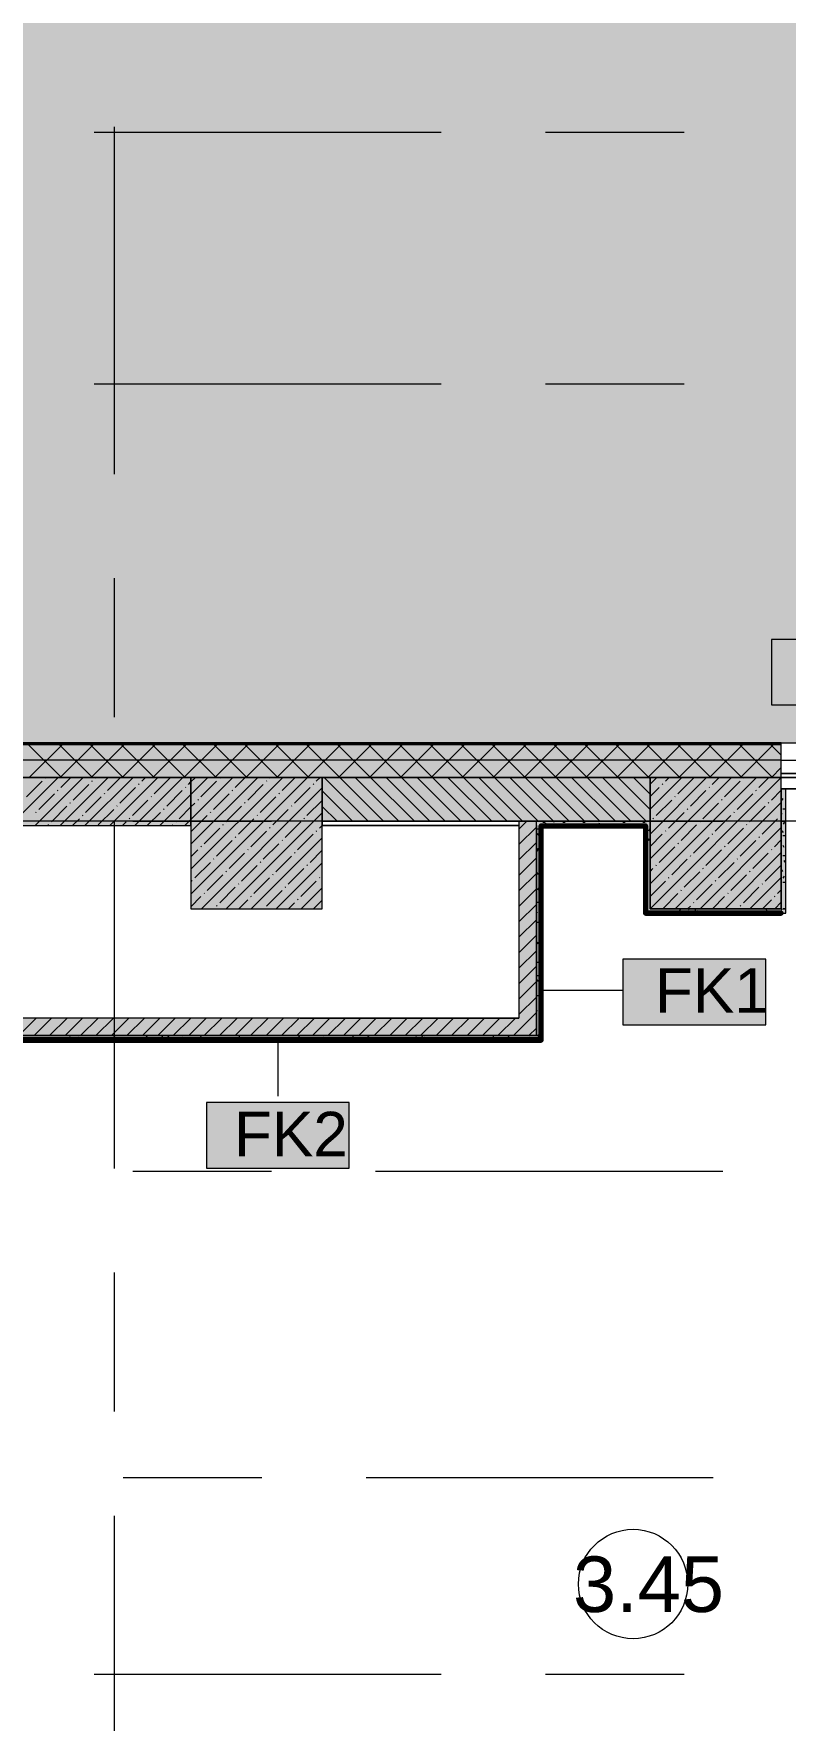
# Model space of a CAD drawing. Header units: millimetres. Extents: x -3817 to 677485, y -22715 to 103890.
# Drawn here: x 555509 to 558946, y 12767 to 20478 of the extents above; entities that cross this region are included whole.
import ezdxf

# ---------------------------------------------------------------- set-up
doc = ezdxf.new("R2010")
doc.units = ezdxf.units.MM
doc.layers.add('PDF _Геометрия', color=7, linetype='Continuous', true_color=0x1d1d1d)
doc.layers.add('PDF _Сплошная заливка', color=7, linetype='Continuous', true_color=0xffffff)
doc.layers.add('PDF _Текст', color=7, linetype='Continuous')
doc.styles.add('PDF GOST-Common', font='arial.ttf')

msp = doc.modelspace()

# ---------------------------------------------------------------- hatches: boundary and pattern name
at = {"layer": 'PDF _Сплошная заливка', "true_color": 0xd4d4d4, "transparency": 33554559}
msp.add_hatch(color=254, dxfattribs=at).paths.add_polyline_path([(551323.7, 16651.8), (551900.1, 16651.8), (551900.1, 17234.9), (590928.1, 17234.9), (590928.1, 25765.2), (586096.2, 25765.2), (586096.2, 29274.9), (549759, 29274.9), (549759, 16651.8), (550593, 16651.8)])
at = {"layer": 'PDF _Сплошная заливка', "transparency": 33554559}
h = msp.add_hatch(color=256, dxfattribs=at)
h.paths.add_polyline_path([(585778.1, 17076.9), (587578.1, 17076.9), (587578.1, 17226.9), (585778.1, 17226.9)], flags=0)
h.paths.add_polyline_path([(584278.1, 17076.9), (584278.1, 17226.9), (582195.1, 17226.9), (582195.1, 17076.9), (584206.9, 17076.9)], flags=0)
h.paths.add_polyline_path([(585178.1, 17076.9), (585408.1, 17076.9), (585408.1, 17226.9), (585178.1, 17226.9)], flags=0)
h.paths.add_polyline_path([(588858.1, 17076.9), (588858.1, 17226.9), (588478.1, 17226.9), (588478.1, 17076.9), (588591.4, 17076.9)], flags=0)
h.paths.add_polyline_path([(591155.8, 17076.9), (591155.8, 17226.9), (588878.1, 17226.9), (588878.1, 17076.9), (590783.6, 17076.9)], flags=0)
h.paths.add_polyline_path([(581284, 17076.9), (581395.1, 17076.9), (581395.1, 17226.9), (577788.4, 17226.9), (577788.4, 17076.9), (579822.5, 17076.9)], flags=0)
h.paths.add_polyline_path([(576588.4, 17076.9), (576588.4, 17226.9), (571968.1, 17226.9), (571968.1, 17076.9), (574678.1, 17076.9)], flags=0)
h.paths.add_polyline_path([(571053.6, 17076.9), (571168.1, 17076.9), (571168.1, 17226.9), (565028.1, 17226.9), (565028.1, 17076.9), (569592.2, 17076.9)], flags=0)
h.paths.add_polyline_path([(557900.3, 17076.9), (558928.1, 17076.9), (558928.1, 17226.9), (552208.1, 17226.9), (552208.1, 17169.9), (552058.1, 17169.9), (552058.1, 17076.9), (556828.1, 17076.9)], flags=0)
h.paths.add_polyline_path([(560092.6, 17076.9), (560428.1, 17076.9), (560428.1, 17226.9), (559828.1, 17226.9), (559828.1, 17076.9)], flags=0)
h.paths.add_polyline_path([(561328.1, 17076.9), (561928.1, 17076.9), (561928.1, 17226.9), (561328.1, 17226.9)], flags=0)
for points in [[(552785.2, 16856.9), (556228.1, 16856.9), (556228.1, 17076.9), (552558.1, 17076.9), (552558.1, 16856.9), (552578.1, 16856.9)], [(556828.1, 16476.9), (556828.1, 17076.9), (556228.1, 17076.9), (556228.1, 16476.9), (556438.9, 16476.9)], [(558328.1, 16476.9), (558928.1, 16477.7), (558928.1, 17076.9), (558328.1, 17076.9), (558328.1, 16477.7)], [(557728.1, 15976.9), (557808.1, 15976.9), (557808.1, 16876.9), (557728.1, 16876.9), (557728.1, 16477.7)], [(557808.1, 15896.9), (557828.1, 15896.9), (557828.1, 16856.9), (557808.1, 16856.9), (557808.1, 15976.9)], [(558308.1, 16456.9), (558328.1, 16456.9), (558328.1, 16856.9), (558308.1, 16855.9), (558308.1, 16477.7)], [(558928.1, 16476.9), (558948.1, 16477.7), (558948.1, 16876.9), (558928.1, 16876.9), (558928.1, 16477.7)], [(556438.9, 15896.9), (557808.1, 15896.9), (557808.1, 15976.9), (555198.1, 15976.9), (555198.1, 15896.9)], [(557828.1, 15876.9), (557828.1, 15896.9), (555198.1, 15896.9), (555198.1, 15876.9), (556438.9, 15876.9)]]:
    msp.add_hatch(color=256, dxfattribs=at).paths.add_polyline_path(points)
h = msp.add_hatch(color=256, dxfattribs=at)
h.paths.add_polyline_path([(565207.7, 16876.9), (565878.1, 16876.9), (565878.1, 17076.9), (565028.1, 17076.9), (565028.1, 16876.9), (565129.4, 16876.9)], flags=0)
h.paths.add_polyline_path([(557728.1, 16876.9), (558328.1, 16876.9), (558328.1, 17076.9), (556828.1, 17076.9), (556828.1, 16876.9)], flags=0)
h.paths.add_polyline_path([(559828.1, 16876.9), (560428.1, 16876.9), (560428.1, 17076.9), (559828.1, 17076.9)], flags=0)
h.paths.add_polyline_path([(561554, 16876.9), (561928.1, 16876.9), (561928.1, 17076.9), (561328.1, 17076.9), (561328.1, 16876.9)], flags=0)

# ---------------------------------------------------------------- linework, layer by layer
at = {"layer": 'PDF _Геометрия', "color": 8, "lineweight": 9, "true_color": 0x808080}
msp.add_lwpolyline([(590928.1, 17234.9), (590928.1, 25765.2), (586096.2, 25765.2), (586096.2, 29274.9), (549759, 29274.9), (549759, 16651.8), (551900.1, 16651.8), (551900.1, 17234.9)], close=True, dxfattribs=at)
at = {"layer": 'PDF _Геометрия', "color": 253, "lineweight": 9, "true_color": 0xaaaaaa}
for points in [[(555878.1, 18464.5), (555878.1, 20052)], [(555785.3, 20026.9), (557372.8, 20026.9)], [(557849, 20026.9), (558484, 20026.9)], [(555785.3, 18876.9), (557372.8, 18876.9)], [(557849, 18876.9), (558484, 18876.9)], [(555878.1, 17353.3), (555878.1, 17988.3)], [(559828.1, 17094.9), (558928.1, 17094.9)], [(558928.1, 17024.9), (558998.1, 17024.9)], [(555878.1, 15289.5), (555878.1, 16877)], [(555961.5, 16876.9), (556596.5, 16876.9)], [(557072.8, 16876.9), (558660.3, 16876.9)], [(555961.5, 15276.9), (556596.5, 15276.9)], [(557072.8, 15276.9), (558660.3, 15276.9)], [(555878.1, 14178.3), (555878.1, 14813.3)], [(555917.6, 13876.9), (556552.6, 13876.9)], [(557028.9, 13876.9), (558616.4, 13876.9)], [(555878.1, 12114.5), (555878.1, 13702)], [(555785.3, 12976.9), (557372.8, 12976.9)], [(557849, 12976.9), (558484, 12976.9)]]:
    msp.add_lwpolyline(points, dxfattribs=at)
at = {"layer": 'PDF _Геометрия', "color": 7, "lineweight": 9}
for points in [[(559535.9, 17708.5), (558882.8, 17708.5), (558882.8, 17408.5), (559535.9, 17408.5)], [(556828.1, 16476.9), (556828.1, 17076.9), (556228.1, 17076.9), (556228.1, 16476.9)], [(558328.1, 17076.9), (556828.1, 17076.9)], [(558928.1, 16476.9), (558928.1, 17076.9), (558328.1, 17076.9), (558328.1, 16876.9), (558328.1, 16476.9)], [(557808.1, 15976.9), (557808.1, 16856.9)], [(558856.5, 16246.8), (558203.3, 16246.8), (558203.3, 15946.8), (558856.5, 15946.8)], [(556951.7, 15590.4), (556298.5, 15590.4), (556298.5, 15290.4), (556951.7, 15290.4)]]:
    msp.add_lwpolyline(points, close=True, dxfattribs=at)
at = {"layer": 'PDF _Геометрия', "color": 9, "lineweight": 9, "true_color": 0xc0c0c0}
for points in [[(558308.1, 16855.9), (558308.1, 16456.9), (558328.1, 16456.9), (558948.1, 16456.9), (558948.1, 16476.9), (558948.1, 16876.9), (558928.1, 16876.9), (558928.1, 16476.9), (558328.1, 16476.9), (558328.1, 16856.9), (558328.1, 16876.9), (557808.1, 16876.9), (558328.1, 16876.9), (558328.1, 17076.9), (558928.1, 17076.9), (558928.1, 17234.9), (552208.1, 17234.9)], [(559828.1, 17234.9), (559828.1, 17076.9), (558928.1, 17076.9), (558928.1, 17234.9)], [(558928.1, 17076.9), (559828.1, 17076.9)], [(555178.1, 16836.9), (555178.1, 15876.9), (555198.1, 15876.9), (557828.1, 15876.9), (557828.1, 15896.9)], [(556828.1, 16876.9), (556828.1, 16856.9)], [(556728.1, 15976.9), (557728.1, 15976.9)]]:
    msp.add_lwpolyline(points, dxfattribs=at)
at = {"layer": 'PDF _Геометрия', "color": 7, "lineweight": 9}
for points in [[(558928.1, 17229.9), (552208.1, 17229.9), (552208.1, 17226.9), (552208.1, 17229.9), (552208.1, 17234.9), (552208.1, 17229.9)], [(558928.1, 17226.9), (552208.1, 17226.9)], [(558928.1, 17155.9), (551979.1, 17155.9), (551979.1, 14996.9)], [(561728.7, 16876.9), (548915.3, 16876.9), (548795.3, 16876.9)], [(557808.1, 16856.9), (557808.1, 16876.9), (557728.1, 16876.9)], [(557828.1, 16856.9), (558308.1, 16856.9)], [(557828.1, 15896.9), (557828.1, 16855.9)], [(557828.6, 16104.9), (558203.3, 16104.9)], [(556625.1, 15876.4), (556625.1, 15620.5)]]:
    msp.add_lwpolyline(points, dxfattribs=at)
at = {"layer": 'PDF _Геометрия', "lineweight": 9}
for points in [[(555635.7, 17076.9), (555485.7, 17226.9)], [(555488.7, 17076.9), (555638.7, 17226.9)], [(555777.2, 17076.9), (555627.2, 17226.9)], [(555630.1, 17076.9), (555780.1, 17226.9)], [(555918.6, 17076.9), (555768.6, 17226.9)], [(555771.6, 17076.9), (555921.6, 17226.9)], [(556060, 17076.9), (555910, 17226.9)], [(555913, 17076.9), (556063, 17226.9)], [(556201.4, 17076.9), (556051.4, 17226.9)], [(556054.4, 17076.9), (556204.4, 17226.9)], [(556342.8, 17076.9), (556192.8, 17226.9)], [(556195.8, 17076.9), (556345.8, 17226.9)], [(556484.3, 17076.9), (556334.3, 17226.9)], [(556337.2, 17076.9), (556487.3, 17226.9)], [(556625.7, 17076.9), (556475.7, 17226.9)], [(556478.7, 17076.9), (556628.7, 17226.9)], [(556767.1, 17076.9), (556617.1, 17226.9)], [(556620.1, 17076.9), (556770.1, 17226.9)], [(557108.5, 16876.9), (556908.5, 17076.9), (556758.5, 17226.9)], [(556761.5, 17076.9), (556911.5, 17226.9)], [(557249.9, 16876.9), (557049.9, 17076.9), (556899.9, 17226.9)], [(556902.9, 17076.9), (557052.9, 17226.9)], [(557391.4, 16876.9), (557191.4, 17076.9), (557041.4, 17226.9)], [(557044.4, 17076.9), (557194.4, 17226.9)], [(557532.8, 16876.9), (557332.8, 17076.9), (557182.8, 17226.9)], [(557185.8, 17076.9), (557335.8, 17226.9)], [(557674.2, 16876.9), (557474.2, 17076.9), (557324.2, 17226.9)], [(557327.2, 17076.9), (557477.2, 17226.9)], [(557815.6, 16876.9), (557615.6, 17076.9), (557465.6, 17226.9)], [(557468.6, 17076.9), (557618.6, 17226.9)], [(557957.1, 16876.9), (557757.1, 17076.9), (557607.1, 17226.9)], [(557610, 17076.9), (557760, 17226.9)], [(558098.5, 16876.9), (557898.5, 17076.9), (557748.5, 17226.9)], [(557751.5, 17076.9), (557901.5, 17226.9)], [(558239.9, 16876.9), (558039.9, 17076.9), (557889.9, 17226.9)], [(557892.9, 17076.9), (558042.9, 17226.9)], [(558328.1, 16930.1), (558181.3, 17076.9), (558031.3, 17226.9)], [(558034.3, 17076.9), (558184.3, 17226.9)], [(558328.1, 17071.5), (558322.7, 17076.9), (558172.7, 17226.9)], [(558175.7, 17076.9), (558325.7, 17226.9)], [(558464.2, 17076.9), (558314.2, 17226.9)], [(558317.1, 17076.9), (558467.1, 17226.9)], [(558605.6, 17076.9), (558455.6, 17226.9)], [(558458.6, 17076.9), (558608.6, 17226.9)], [(558747, 17076.9), (558597, 17226.9)], [(558600, 17076.9), (558750, 17226.9)], [(558888.4, 17076.9), (558738.4, 17226.9)], [(558741.4, 17076.9), (558891.4, 17226.9)], [(558928.1, 17178.6), (558879.8, 17226.9)], [(558882.8, 17076.9), (558928.1, 17122.1)], [(555401, 16856.9), (555621, 17076.9)], [(555475.5, 16988.4), (555546.8, 17059.7)], [(555515.1, 16856.9), (555735.1, 17076.9)], [(555561.1, 17073.9), (555563.5, 17076.3)], [(555629.1, 16856.9), (555849.1, 17076.9)], [(555632.4, 17031.2), (555678.1, 17076.9)], [(555689.4, 16974.1), (555760.7, 17045.4)], [(555743.2, 16856.9), (555963.2, 17076.9)], [(555774.9, 17059.7), (555777.3, 17062)], [(555789.2, 17073.9), (555792.1, 17076.9)], [(555846.2, 17016.9), (555906.2, 17076.9)], [(555857.2, 16856.9), (556077.2, 17076.9)], [(555971.3, 16856.9), (556191.3, 17076.9)], [(555988.8, 17045.4), (555991.1, 17047.8)], [(556003, 17059.7), (556020.2, 17076.9)], [(556060, 17002.6), (556131.3, 17073.9)], [(556085.3, 16856.9), (556228.1, 16999.6), (556305.3, 17076.9)], [(556199.4, 16856.9), (556228.1, 16885.6), (556419.4, 17076.9)], [(556216.9, 17045.4), (556228.1, 17056.7), (556248.3, 17076.9)], [(556228.1, 16771.5), (556533.4, 17076.9)], [(556228.1, 16657.5), (556647.5, 17076.9)], [(556228.1, 16543.4), (556761.5, 17076.9)], [(556273.9, 16988.4), (556345.2, 17059.7)], [(556359.4, 17073.9), (556361.8, 17076.3)], [(556430.7, 17031.2), (556476.4, 17076.9)], [(556487.7, 16974.1), (556559, 17045.4)], [(556573.3, 17059.7), (556575.6, 17062)], [(556587.5, 17073.9), (556590.5, 17076.9)], [(556644.5, 17016.9), (556704.5, 17076.9)], [(556787.1, 17045.4), (556789.5, 17047.8)], [(556801.4, 17059.7), (556818.6, 17076.9)], [(557037.8, 16876.9), (556837.8, 17076.9)], [(557179.2, 16876.9), (556979.2, 17076.9)], [(557320.7, 16876.9), (557120.7, 17076.9)], [(557462.1, 16876.9), (557262.1, 17076.9)], [(557603.5, 16876.9), (557403.5, 17076.9)], [(557744.9, 16876.9), (557544.9, 17076.9)], [(557886.3, 16876.9), (557686.3, 17076.9)], [(558027.8, 16876.9), (557827.8, 17076.9)], [(558169.2, 16876.9), (557969.2, 17076.9)], [(558310.6, 16876.9), (558110.6, 17076.9)], [(558328.1, 17000.8), (558252, 17076.9)], [(558328.1, 17046.7), (558358.2, 17076.9)], [(558328.1, 16932.7), (558472.3, 17076.9)], [(558328.1, 16818.7), (558586.3, 17076.9)], [(558328.1, 16704.6), (558700.4, 17076.9)], [(558328.1, 16590.6), (558814.4, 17076.9)], [(558328.5, 16476.9), (558928.1, 17076.5)], [(558383.8, 17045.4), (558386.2, 17047.8)], [(558398.1, 17059.7), (558415.2, 17076.9)], [(558455.1, 17002.6), (558526.4, 17073.9)], [(558611.9, 17045.4), (558643.3, 17076.9)], [(558668.9, 16988.4), (558740.2, 17059.7)], [(558754.5, 17073.9), (558756.8, 17076.3)], [(558825.7, 17031.2), (558871.4, 17076.9)], [(555532.6, 16931.4), (555603.8, 17002.6)], [(555618.1, 17016.9), (555620.5, 17019.3)], [(555746.4, 16917.1), (555817.7, 16988.4)], [(555831.9, 17002.6), (555834.3, 17005)], [(555903.2, 16959.9), (555974.5, 17031.2)], [(555960.3, 16902.8), (556031.5, 16974.1)], [(556045.8, 16988.4), (556048.2, 16990.8)], [(556117.1, 16945.6), (556188.4, 17016.9)], [(556202.6, 17031.2), (556205, 17033.5)], [(556259.6, 16974.1), (556262, 16976.5)], [(556275.6, 16476.9), (556828.1, 17029.4)], [(556330.9, 16931.4), (556402.2, 17002.6)], [(556416.5, 17016.9), (556418.8, 17019.3)], [(556544.8, 16917.1), (556616, 16988.4)], [(556630.3, 17002.6), (556632.7, 17005)], [(556701.6, 16959.9), (556772.9, 17031.2)], [(556758.6, 16902.8), (556828.1, 16972.4)], [(556967.1, 16876.9), (556828.1, 17015.8)], [(558328.1, 16989.7), (558369.5, 17031.2)], [(558355.3, 16902.8), (558426.6, 16974.1)], [(558440.8, 16988.4), (558443.2, 16990.8)], [(558512.1, 16945.6), (558583.4, 17016.9)], [(558597.6, 17031.2), (558600, 17033.5)], [(558654.7, 16974.1), (558657, 16976.5)], [(558725.9, 16931.4), (558797.2, 17002.6)], [(558811.5, 17016.9), (558813.9, 17019.3)], [(558882.8, 16974.1), (558928.1, 17019.5)], [(555518.3, 16917.1), (555520.7, 16919.5)], [(555589.6, 16874.3), (555660.9, 16945.6)], [(555675.1, 16959.9), (555677.5, 16962.2)], [(555686.2, 16856.9), (555717.9, 16888.6)], [(555732.2, 16902.8), (555734.5, 16905.2)], [(555803.4, 16860.1), (555874.7, 16931.4)], [(555889, 16945.6), (555891.3, 16948)], [(555946, 16888.6), (555948.4, 16891)], [(556028.3, 16856.9), (556088.6, 16917.1)], [(556102.8, 16931.4), (556105.2, 16933.7)], [(556174.1, 16888.6), (556228.1, 16942.6), (556245.4, 16959.9)], [(556231.1, 16831.6), (556302.4, 16902.8)], [(556316.7, 16917.1), (556319, 16919.5)], [(556387.9, 16874.3), (556459.2, 16945.6)], [(556389.6, 16476.9), (556828.1, 16915.3)], [(556445, 16817.3), (556516.2, 16888.6)], [(556473.5, 16959.9), (556475.8, 16962.2)], [(556530.5, 16902.8), (556532.9, 16905.2)], [(556601.8, 16860.1), (556673.1, 16931.4)], [(556687.3, 16945.6), (556689.7, 16948)], [(556744.3, 16888.6), (556746.7, 16891)], [(556896.4, 16876.9), (556828.1, 16945.1)], [(558341, 16888.6), (558343.4, 16891)], [(558412.3, 16845.8), (558483.6, 16917.1)], [(558442.5, 16476.9), (558928.1, 16962.5)], [(558497.8, 16931.4), (558500.2, 16933.7)], [(558569.1, 16888.6), (558640.4, 16959.9)], [(558626.2, 16831.6), (558697.4, 16902.8)], [(558711.7, 16917.1), (558714.1, 16919.5)], [(558783, 16874.3), (558854.3, 16945.6)], [(558840, 16817.3), (558911.3, 16888.6)], [(558868.5, 16959.9), (558870.9, 16962.2)], [(558925.5, 16902.8), (558927.9, 16905.2)], [(555575.3, 16860.1), (555577.7, 16862.4)], [(555914.3, 16856.9), (555931.7, 16874.3)], [(556142.4, 16856.9), (556145.6, 16860.1)], [(556159.8, 16874.3), (556162.2, 16876.7)], [(556288.1, 16774.5), (556359.4, 16845.8)], [(556373.7, 16860.1), (556376.1, 16862.4)], [(556502, 16760.3), (556573.3, 16831.6)], [(556587.5, 16845.8), (556589.9, 16848.2)], [(556658.8, 16803.1), (556730.1, 16874.3)], [(556715.8, 16746), (556787.1, 16817.3)], [(556801.4, 16831.6), (556803.7, 16833.9)], [(556815.6, 16845.8), (556828.1, 16858.3)], [(557728.1, 16841.4), (557763.6, 16876.9)], [(557728.1, 16770.7), (557808.1, 16850.7)], [(558328.1, 16761.6), (558383.8, 16817.3)], [(558398.1, 16831.6), (558400.4, 16833.9)], [(558469.3, 16788.8), (558540.6, 16860.1)], [(558554.9, 16874.3), (558557.2, 16876.7)], [(558556.6, 16476.9), (558928.1, 16848.4)], [(558611.9, 16817.3), (558614.3, 16819.7)], [(558683.2, 16774.5), (558754.5, 16845.8)], [(558768.7, 16860.1), (558771.1, 16862.4)], [(556228.1, 16714.5), (556259.6, 16746)], [(556273.9, 16760.3), (556276.3, 16762.7)], [(556345.2, 16717.5), (556416.5, 16788.8)], [(556430.7, 16803.1), (556433.1, 16805.4)], [(556487.7, 16746), (556490.1, 16748.4)], [(556503.7, 16476.9), (556828.1, 16801.3)], [(556559, 16703.3), (556630.3, 16774.5)], [(556644.5, 16788.8), (556646.9, 16791.2)], [(556701.6, 16731.8), (556703.9, 16734.1)], [(556772.9, 16689), (556828.1, 16744.3)], [(557728.1, 16700), (557808.1, 16780)], [(558369.5, 16689), (558440.8, 16760.3)], [(558455.1, 16774.5), (558457.5, 16776.9)], [(558526.4, 16731.8), (558597.6, 16803.1)], [(558583.4, 16674.7), (558654.7, 16746)], [(558668.9, 16760.3), (558671.3, 16762.7)], [(558670.6, 16476.9), (558928.1, 16734.4)], [(558740.2, 16717.5), (558811.5, 16788.8)], [(558825.7, 16803.1), (558828.1, 16805.4)], [(558882.8, 16746), (558885.1, 16748.4)], [(558897, 16760.3), (558928.1, 16791.4)], [(556245.4, 16617.7), (556316.7, 16689)], [(556330.9, 16703.3), (556333.3, 16705.6)], [(556402.2, 16660.5), (556473.5, 16731.8)], [(556459.2, 16603.5), (556530.5, 16674.7)], [(556544.8, 16689), (556547.1, 16691.4)], [(556616, 16646.2), (556687.3, 16717.5)], [(556617.7, 16476.9), (556828.1, 16687.2)], [(556673.1, 16589.2), (556744.3, 16660.5)], [(556758.6, 16674.7), (556761, 16677.1)], [(557728.1, 16629.2), (557808.1, 16709.2)], [(558328.1, 16647.6), (558341, 16660.5)], [(558355.3, 16674.7), (558357.7, 16677.1)], [(558426.6, 16632), (558497.8, 16703.3)], [(558512.1, 16717.5), (558514.5, 16719.9)], [(558569.1, 16660.5), (558571.5, 16662.9)], [(558640.4, 16617.7), (558711.7, 16689)], [(558725.9, 16703.3), (558728.3, 16705.6)], [(558797.2, 16660.5), (558868.5, 16731.8)], [(558854.3, 16603.5), (558925.5, 16674.7)], [(556231.1, 16603.5), (556233.5, 16605.8)], [(556302.4, 16560.7), (556373.7, 16632)], [(556387.9, 16646.2), (556390.3, 16648.6)], [(556445, 16589.2), (556447.3, 16591.6)], [(556516.2, 16546.4), (556587.5, 16617.7)], [(556601.8, 16632), (556604.2, 16634.4)], [(556730.1, 16532.2), (556801.4, 16603.5)], [(556815.6, 16617.7), (556818, 16620.1)], [(557728.1, 16558.5), (557808.1, 16638.5)], [(558328.1, 16533.5), (558398.1, 16603.5)], [(558412.3, 16617.7), (558414.7, 16620.1)], [(558483.6, 16575), (558554.9, 16646.2)], [(558540.6, 16517.9), (558611.9, 16589.2)], [(558626.2, 16603.5), (558628.5, 16605.8)], [(558697.4, 16560.7), (558768.7, 16632)], [(558783, 16646.2), (558785.3, 16648.6)], [(558784.7, 16476.9), (558928.1, 16620.3)], [(558840, 16589.2), (558842.4, 16591.6)], [(556228.1, 16486.4), (556273.9, 16532.2)], [(556288.1, 16546.4), (556290.5, 16548.8)], [(556359.4, 16503.7), (556430.7, 16575)], [(556446.7, 16476.9), (556487.7, 16517.9)], [(556502, 16532.2), (556504.4, 16534.6)], [(556573.3, 16489.4), (556644.5, 16560.7)], [(556658.8, 16575), (556661.2, 16577.3)], [(556674.8, 16476.9), (556701.6, 16503.7)], [(556715.8, 16517.9), (556718.2, 16520.3)], [(556731.8, 16476.9), (556828.1, 16573.2)], [(556788.8, 16476.9), (556828.1, 16516.2)], [(557728.1, 16487.8), (557808.1, 16567.8)], [(558385.5, 16476.9), (558455.1, 16546.4)], [(558469.3, 16560.7), (558471.7, 16563.1)], [(558526.4, 16503.7), (558528.7, 16506)], [(558613.6, 16476.9), (558668.9, 16532.2)], [(558683.2, 16546.4), (558685.6, 16548.8)], [(558754.5, 16503.7), (558825.7, 16575)], [(558841.7, 16476.9), (558882.8, 16517.9)], [(558897, 16532.2), (558899.4, 16534.6)], [(558898.7, 16476.9), (558928.1, 16506.3)], [(558911.3, 16546.4), (558928.1, 16563.3)], [(556345.2, 16489.4), (556347.5, 16491.8)], [(556560.7, 16476.9), (556561.4, 16477.5)], [(557728.1, 16417.1), (557808.1, 16497.1)], [(557728.1, 16346.4), (557808.1, 16426.4)], [(558499.5, 16476.9), (558512.1, 16489.4)], [(558740.2, 16489.4), (558742.6, 16491.8)], [(557728.1, 16275.7), (557808.1, 16355.7)], [(557728.1, 16205), (557808.1, 16285)], [(557728.1, 16134.3), (557808.1, 16214.3)], [(557728.1, 16063.6), (557808.1, 16143.6)], [(557728.1, 15992.8), (557808.1, 16072.8)], [(555440.1, 15896.9), (555520.1, 15976.9)], [(555510.8, 15896.9), (555590.8, 15976.9)], [(555581.5, 15896.9), (555661.5, 15976.9)], [(555652.2, 15896.9), (555732.2, 15976.9)], [(555722.9, 15896.9), (555802.9, 15976.9)], [(555793.6, 15896.9), (555873.6, 15976.9)], [(555864.4, 15896.9), (555944.4, 15976.9)], [(555935.1, 15896.9), (556015.1, 15976.9)], [(556005.8, 15896.9), (556085.8, 15976.9)], [(556076.5, 15896.9), (556156.5, 15976.9)], [(556147.2, 15896.9), (556227.2, 15976.9)], [(556217.9, 15896.9), (556297.9, 15976.9)], [(556288.6, 15896.9), (556368.6, 15976.9)], [(556359.3, 15896.9), (556439.3, 15976.9)], [(556430, 15896.9), (556510, 15976.9)], [(556500.8, 15896.9), (556580.8, 15976.9)], [(556571.5, 15896.9), (556651.5, 15976.9)], [(556642.2, 15896.9), (556722.2, 15976.9)], [(556712.9, 15896.9), (556792.9, 15976.9)], [(556783.6, 15896.9), (556863.6, 15976.9)], [(556854.3, 15896.9), (556934.3, 15976.9)], [(556925, 15896.9), (557005, 15976.9)], [(556995.7, 15896.9), (557075.7, 15976.9)], [(557066.4, 15896.9), (557146.4, 15976.9)], [(557137.1, 15896.9), (557217.1, 15976.9)], [(557207.9, 15896.9), (557287.9, 15976.9)], [(557278.6, 15896.9), (557358.6, 15976.9)], [(557349.3, 15896.9), (557429.3, 15976.9)], [(557420, 15896.9), (557500, 15976.9)], [(557490.7, 15896.9), (557570.7, 15976.9)], [(557561.4, 15896.9), (557641.4, 15976.9)], [(557632.1, 15896.9), (557712.1, 15976.9)], [(557702.8, 15896.9), (557782.8, 15976.9), (557808.1, 16002.1)], [(557773.5, 15896.9), (557808.1, 15931.4)]]:
    msp.add_lwpolyline(points, dxfattribs=at)
at = {"layer": 'PDF _Геометрия', "color": 116, "lineweight": 13, "true_color": 0x008040}
msp.add_lwpolyline([(558928.1, 17155.9), (559828.1, 17155.9)], dxfattribs=at)
at = {"layer": 'PDF _Геометрия', "color": 9, "lineweight": 9, "true_color": 0xc0c0c0}
for points in [[(555278.1, 16856.9), (556228.1, 16856.9), (556228.1, 17076.9), (552558.1, 17076.9), (552558.1, 16856.9), (552558.1, 16576.9), (552058.1, 16576.9), (552058.1, 16556.9), (552058.1, 16949.9), (552058.1, 17076.9), (556828.1, 17076.9), (556828.1, 16876.9), (557728.1, 16876.9), (557728.1, 15976.9), (555278.1, 15976.9)], [(558928.1, 17024.9), (558928.1, 16876.9), (558948.1, 16876.9), (558948.1, 17024.9)], [(556828.1, 16856.9), (557728.1, 16856.9)], [(557808.1, 15896.9), (555198.1, 15896.9), (555198.1, 15976.9), (555198.1, 15896.9), (557808.1, 15896.9), (557808.1, 15976.9)]]:
    msp.add_lwpolyline(points, close=True, dxfattribs=at)
at = {"layer": 'PDF _Геометрия', "color": 253, "lineweight": 13, "true_color": 0xaaaaaa}
msp.add_lwpolyline([(558998.1, 17094.9), (558998.1, 17024.9), (558928.1, 17024.9), (558928.1, 17094.9)], close=True, dxfattribs=at)
at = {"layer": 'PDF _Геометрия', "color": 253, "lineweight": 9, "true_color": 0x9b9b9b}
for points in [[(558934.8, 16981.4), (558929.7, 16972.7)], [(558930.7, 16913.4), (558928.1, 16908.9)], [(558934.7, 16934), (558944.7, 16934)], [(557808.1, 16842.5), (557817, 16842.5)], [(557818.3, 16812.7), (557813.3, 16821.4)], [(557828.5, 16856.1), (557828, 16856.9), (557824.5, 16863)], [(557837.4, 16873), (557847.5, 16873)], [(557849.2, 16869), (557844.2, 16860.3)], [(557888.9, 16876.9), (557885.8, 16871.5)], [(557923.9, 16873.6), (557922.1, 16876.9)], [(557928.8, 16873), (557938.9, 16873)], [(558004, 16856.9), (558002.2, 16860)], [(558020.3, 16873), (558030.3, 16873)], [(558095, 16867.9), (558089.9, 16859.2)], [(558163, 16863.9), (558158.9, 16856.9)], [(558203.2, 16873), (558213.2, 16873)], [(558294.6, 16873), (558304.7, 16873)], [(558311.3, 16876.9), (558309.3, 16873.4)], [(558325.4, 16840.4), (558320.4, 16831.7)], [(558937.3, 16825.2), (558932.3, 16833.9)], [(558934.7, 16812.1), (558944.7, 16812.1)], [(558941.8, 16871.7), (558936.8, 16863)], [(558948.1, 16867.5), (558943.5, 16875.6)], [(557808.1, 16751.1), (557817, 16751.1)], [(557814.7, 16748.2), (557809.6, 16739.5)], [(557822.4, 16744.6), (557817.4, 16753.4)], [(558325, 16788.5), (558320, 16797.2)], [(558325.1, 16781.6), (558328.1, 16781.6)], [(558941.4, 16757.2), (558936.4, 16765.9)], [(557826.5, 16676.6), (557821.5, 16685.3)], [(558325.1, 16659.7), (558328.1, 16659.7)], [(558929.6, 16667.6), (558928.1, 16665.1)], [(558934.3, 16647.5), (558929.3, 16656.2)], [(558934.7, 16720.6), (558944.7, 16720.6)], [(558945.5, 16689.2), (558940.5, 16697.9)], [(557815.3, 16635), (557810.3, 16643.7)], [(557821.7, 16638.5), (557816.7, 16629.8)], [(558934.7, 16598.7), (558944.7, 16598.7)], [(558940.7, 16626), (558935.7, 16617.3)], [(557808.1, 16568.2), (557817, 16568.2)], [(557808.3, 16525.3), (557808.1, 16525.6)], [(557808.1, 16507.3), (557817, 16507.3)], [(557817.6, 16570.5), (557812.6, 16561.8)], [(557828.1, 16527.7), (557823.8, 16520.2)], [(558310.9, 16569.1), (558308.1, 16573.9)], [(558309.1, 16568.3), (558308.1, 16566.6)], [(558325.1, 16568.2), (558328.1, 16568.2)], [(557812.3, 16457.3), (557808.1, 16464.6)], [(558316.2, 16458.6), (558315.2, 16456.9)], [(558355.6, 16476.8), (558365.6, 16476.8)], [(558447, 16476.8), (558457.1, 16476.8)], [(558467.5, 16476.9), (558462.5, 16468.2)], [(558507.9, 16471.7), (558504.9, 16476.9)], [(558535.5, 16472.8), (558530.5, 16464.1)], [(558549.6, 16460.6), (558544.5, 16469.3)], [(558629.9, 16476.8), (558639.9, 16476.8)], [(558721.3, 16476.8), (558731.4, 16476.8)], [(558782.3, 16476.8), (558792.3, 16476.8)], [(558863.3, 16465.7), (558858.3, 16474.4)], [(558917.3, 16463.5), (558913.5, 16456.9)], [(558931.4, 16469.8), (558927.3, 16476.9)], [(557808.1, 16415.8), (557817, 16415.8)], [(557828.1, 16369), (557826.6, 16371.6)], [(557816.5, 16324.8), (557811.5, 16316.1)], [(557827.7, 16283.1), (557822.7, 16274.4)], [(557808.1, 16232.9), (557817, 16232.9)], [(557808.1, 16172), (557817, 16172)], [(557817.5, 16143.5), (557812.5, 16152.2)], [(557808.1, 16080.5), (557817, 16080.5)], [(557811.4, 16011), (557808.1, 16005.4)], [(557825.7, 16007.4), (557820.7, 16016.2)], [(555591.6, 15884.8), (555587, 15876.9)], [(555642.8, 15897.7), (555652.9, 15897.7)], [(555675, 15892), (555672.2, 15896.9)], [(555716.7, 15880.9), (555711.6, 15889.6)], [(555734.3, 15897.7), (555744.3, 15897.7)], [(555795.2, 15897.7), (555805.3, 15897.7)], [(555879, 15894.8), (555873.9, 15886.1)], [(555947.6, 15897.7), (555957.7, 15897.7)], [(556030.4, 15886), (556025.4, 15894.7)], [(556039.1, 15897.7), (556049.1, 15897.7)], [(556098.5, 15890.1), (556094.6, 15896.9)], [(556124.7, 15893.7), (556119.7, 15885)], [(556130.5, 15897.7), (556140.6, 15897.7)], [(556140.1, 15879), (556135.1, 15887.7)], [(556192.7, 15889.7), (556187.7, 15881)], [(556276.2, 15887.1), (556271.1, 15895.8)], [(556313.4, 15897.7), (556323.5, 15897.7)], [(556404.8, 15897.7), (556414.9, 15897.7)], [(556438.5, 15888.6), (556433.4, 15879.9)], [(556453.9, 15884.1), (556448.8, 15892.8)], [(556465.8, 15897.7), (556475.9, 15897.7)], [(556563.5, 15877.1), (556558.5, 15885.8)], [(556618.2, 15897.7), (556628.3, 15897.7)], [(556709.6, 15897.7), (556719.7, 15897.7)], [(556724.8, 15896.9), (556720.8, 15889.9)], [(556801.1, 15897.7), (556811.1, 15897.7)], [(556835.7, 15893.4), (556833.7, 15896.9)], [(556929.9, 15886.4), (556924.9, 15877.7)], [(556971.2, 15896.9), (556966.5, 15888.8)], [(556984, 15897.7), (556994, 15897.7)], [(557039.6, 15893.5), (557034.6, 15884.7)], [(557075.4, 15897.7), (557085.5, 15897.7)], [(557136.4, 15897.7), (557146.4, 15897.7)], [(557259.1, 15891.5), (557256, 15896.9)], [(557285.3, 15892.4), (557280.3, 15883.6)], [(557288.8, 15897.7), (557298.8, 15897.7)], [(557300.7, 15880.3), (557295.7, 15889.1)], [(557353.4, 15888.3), (557348.3, 15879.6)], [(557380.2, 15897.7), (557390.3, 15897.7)], [(557471.6, 15897.7), (557481.7, 15897.7)], [(557569.5, 15896.9), (557567.7, 15893.7)], [(557572.9, 15896.7), (557572.8, 15896.9)], [(557614.5, 15885.5), (557609.5, 15894.2)], [(557654.5, 15897.7), (557664.6, 15897.7)], [(557682.6, 15889.6), (557678.4, 15896.9)], [(557724.2, 15878.4), (557719.2, 15887.2)], [(557746, 15897.7), (557756, 15897.7)], [(557776.8, 15890.2), (557771.8, 15881.5)], [(557806.9, 15897.7), (557817, 15897.7), (557808.1, 15897.7)], [(557818.4, 15901.3), (557815.9, 15896.9), (557813.4, 15892.6)], [(555659.6, 15880.7), (555657.4, 15876.9)], [(556083.1, 15882.6), (556079.7, 15876.9)], [(556493.3, 15876.9), (556490.5, 15881.7)], [(556506.5, 15884.5), (556502.1, 15876.9)], [(556739.6, 15876.9), (556736.2, 15882.8)], [(556915.6, 15876.9), (556913.9, 15879.8)], [(557735.2, 15879), (557733.9, 15876.9)]]:
    msp.add_lwpolyline(points, dxfattribs=at)
at = {"layer": 'PDF _Геометрия', "color": 96, "lineweight": 70, "true_color": 0x008000}
for points in [[(555177.1, 16835.9), (555177.1, 15876.9), (555177.1, 15875.9), (557828.1, 15875.9)], [(557828.1, 15876.9), (555178.1, 15876.9), (555178.1, 16836.9)]]:
    msp.add_lwpolyline(points, dxfattribs=at)
at = {"layer": 'PDF _Геометрия', "color": 231, "lineweight": 9, "true_color": 0xff80c0}
msp.add_lwpolyline([(558308.1, 16855.9), (558308.1, 16856.9), (557828.1, 16856.9), (557828.1, 16855.9), (557828.1, 15896.9)], dxfattribs=at)
at = {"layer": 'PDF _Геометрия', "color": 231, "lineweight": 70, "true_color": 0xff80c0}
for points in [[(557828.1, 15875.9), (557829.1, 15875.9), (557829.1, 16855.9), (558307.1, 16855.9), (558307.1, 16456.4), (558308.1, 16456.4), (558928.1, 16456.4), (558928.1, 16457.4), (558308.1, 16457.4), (558308.1, 16855.9)], [(557828.1, 15896.9), (557828.1, 15876.9)]]:
    msp.add_lwpolyline(points, dxfattribs=at)
at = {"layer": 'PDF _Геометрия', "color": 253, "lineweight": 9, "true_color": 0x9b9b9b}
msp.add_lwpolyline([(558944.7, 16476.8), (558934.7, 16476.8)], close=True, dxfattribs=at)
at = {"layer": 'PDF _Геометрия', "color": 96, "lineweight": 30, "true_color": 0x008000}
msp.add_lwpolyline([(557728.1, 15875.9), (556728.1, 15875.9)], dxfattribs=at)
at = {"layer": 'PDF _Геометрия', "color": 96, "lineweight": 9, "true_color": 0x008000}
msp.add_lwpolyline([(557828.1, 15875.9), (557828.1, 15876.9)], dxfattribs=at)
at = {"layer": 'PDF _Геометрия', "color": 7, "lineweight": 9}
msp.add_circle((558250, 13389.6), 250, dxfattribs=at)
msp.add_circle((558250, 13389.6), 250, dxfattribs=at)
at = {"layer": 'PDF _Сплошная заливка', "lineweight": 9, "transparency": 33554559}
for points in [[(559535.9, 17708.5), (558882.8, 17708.5), (559535.9, 17408.5), (558882.8, 17408.5)], [(558856.5, 16246.8), (558203.3, 16246.8), (558856.5, 15946.8), (558203.3, 15946.8)], [(556951.7, 15590.4), (556298.5, 15590.4), (556951.7, 15290.4), (556298.5, 15290.4)]]:
    msp.add_solid(points, dxfattribs=at)
at = {"layer": 'PDF _Сплошная заливка', "lineweight": 35, "transparency": 33554559}
for points in [[(558948.1, 16876.9), (558948.1, 17024.9), (558928.1, 16876.9), (558928.1, 17024.9)], [(557808.1, 16856.9), (558328.1, 16856.9), (557808.1, 16876.9), (558328.1, 16876.9)], [(558948.1, 16456.9), (558948.1, 16476.9), (558328.1, 16456.9), (558328.1, 16476.9)]]:
    msp.add_solid(points, dxfattribs=at)
at = {"layer": 'PDF _Сплошная заливка', "color": 254, "lineweight": 35, "true_color": 0xffb9dc, "transparency": 33554559}
for points in [[(558307.1, 16855.9), (558308.1, 16856.9), (557900.3, 16855.9)], [(558307.1, 16456.4), (558308.1, 16457.4), (558307.1, 16477.7)], [(558928.1, 16456.4), (558928.1, 16457.4), (558308.1, 16456.4)]]:
    msp.add_solid(points, dxfattribs=at)

# ---------------------------------------------------------------- texts
at = {"layer": 'PDF _Текст', "char_height": 203.2, "attachment_point": 4, "style": 'PDF GOST-Common'}
for s, insert in [('FK1', (558350.4, 16103.4)), ('FK2', (556424.9, 15447))]:
    msp.add_mtext(s, dxfattribs=dict(at, insert=insert))
at = {"layer": 'PDF _Текст', "color": 250, "true_color": 0x3c3c3c, "insert": (557975.3, 13386.8), "char_height": 254, "attachment_point": 4, "style": 'PDF GOST-Common'}
msp.add_mtext('3.45', dxfattribs=at)

doc.saveas('drawing.dxf')
